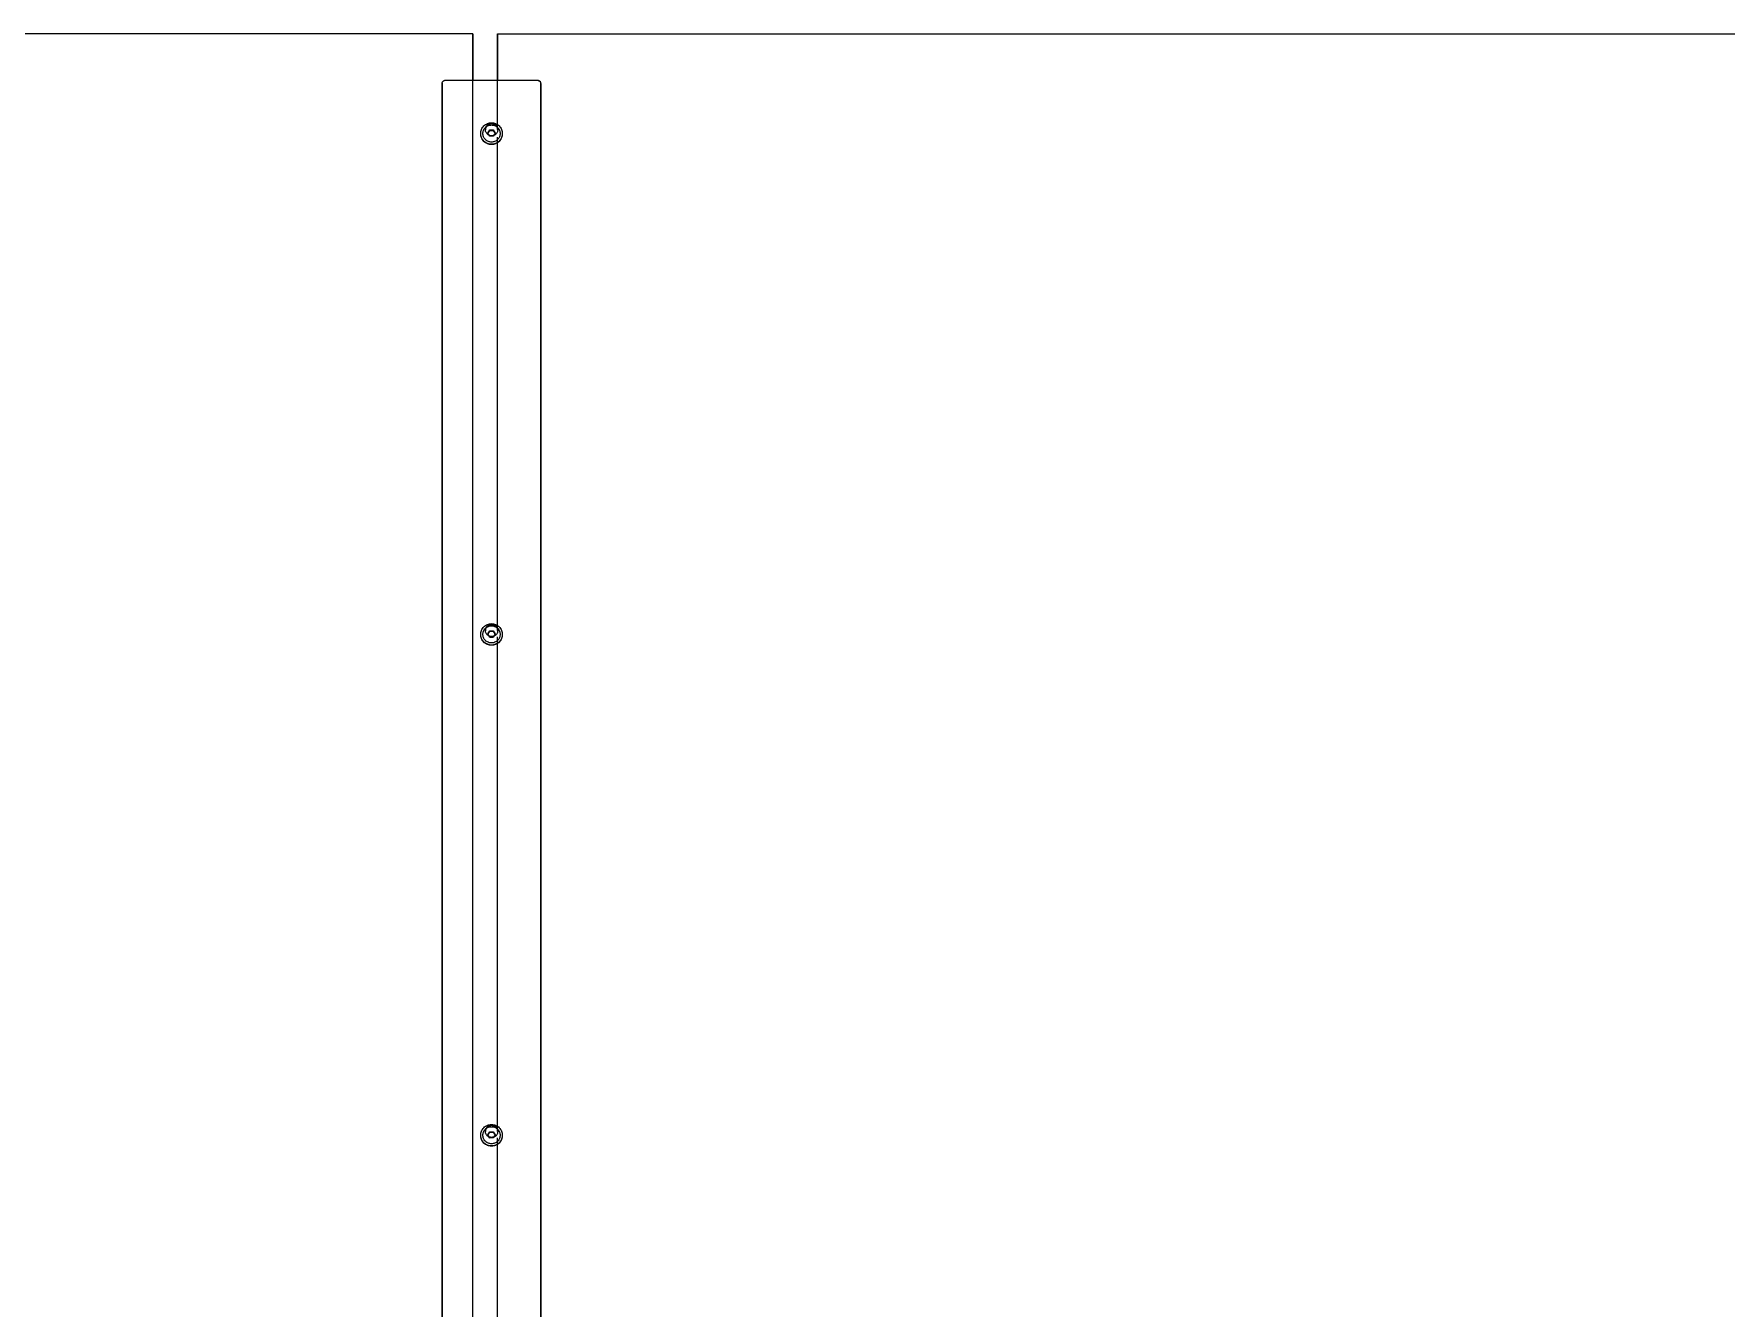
# Model space of a CAD drawing. Header units: millimetres. Extents: x 3109 to 13995, y 24552 to 39949.
# Drawn here: x 9497 to 10866, y 30445 to 31476 of the extents above; entities that cross this region are included whole.
import ezdxf

# ---------------------------------------------------------------- set-up
doc = ezdxf.new("R2010")
doc.units = ezdxf.units.MM
doc.header["$LTSCALE"] = 3
doc.layers.add('DomyÅ›lny', color=7, linetype='Continuous')

msp = doc.modelspace()

# ---------------------------------------------------------------- linework, layer by layer
at = {"layer": 'DomyÅ›lny'}
for p, q in [((9851.8, 31475.5), (8767.1, 31475.5)), ((9851.8, 31475.5), (9851.8, 31474.2)), ((9851.8, 28851.3), (9851.8, 31475.5)), ((9871.8, 31398.3), (9871.8, 31475.5)), ((9871.8, 31475.5), (10956.6, 31475.5)), ((9871.8, 31475.5), (9871.8, 31474.2)), ((9851.8, 31474.2), (9851.8, 31437.7)), ((9871.8, 31474.2), (9871.8, 31437.7)), ((9826.9, 31435.7), (9826.9, 28930.3)), ((9826.9, 28930.1), (9826.9, 31435.4)), ((9904.9, 31437.7), (9828.9, 31437.7)), ((9906.9, 28930.3), (9906.9, 31435.7)), ((9906.9, 31435.4), (9906.9, 28930.1)), ((9864, 31394.9), (9865.4, 31397.4)), ((9865.4, 31397.4), (9868.3, 31397.4)), ((9868.3, 31397.4), (9869.7, 31394.9)), ((9869.7, 31394.9), (9869.7, 31395.3)), ((9871.8, 30993.1), (9871.8, 31392)), ((9864, 30989.9), (9865.4, 30992.4)), ((9865.4, 30992.4), (9868.3, 30992.4)), ((9868.3, 30987.4), (9865.4, 30987.4)), ((9868.3, 30992.4), (9869.7, 30989.9)), ((9869.7, 30989.9), (9869.7, 30990.3)), ((9871.8, 30588), (9871.8, 30987.9)), ((9858.1, 30584.7), (9858.1, 30584.9)), ((9861.9, 30587.8), (9861.9, 30588)), ((9864, 30584.9), (9865.4, 30587.4)), ((9865.4, 30582.4), (9864, 30584.9)), ((9865.4, 30587.4), (9868.3, 30587.4)), ((9868.3, 30587.4), (9869.7, 30584.9)), ((9871.9, 30588), (9871.9, 30587.8)), ((9875.6, 30584.9), (9875.6, 30584.7)), ((9871.8, 30182.8), (9871.8, 30582.7))]:
    msp.add_line(p, q, dxfattribs=at)
for points in [[(9826.9, 31435.7, 0), (9826.9, 31435.9, 0), (9827, 31436.1, 0), (9827, 31436.3, 0), (9827.1, 31436.4, 0), (9827.1, 31436.6, 0), (9827.2, 31436.8, 0), (9827.4, 31437, 0), (9827.5, 31437.1, 0)], [(9827.5, 31437.1, 0), (9827.7, 31437.2, 0), (9827.8, 31437.4, 0), (9828, 31437.5, 0), (9828.2, 31437.5, 0), (9828.4, 31437.6, 0), (9828.6, 31437.7, 0), (9828.7, 31437.7, 0), (9828.9, 31437.7, 0)], [(9904.9, 31437.7, 0), (9905.1, 31437.7, 0), (9905.3, 31437.7, 0), (9905.5, 31437.6, 0), (9905.7, 31437.5, 0), (9905.8, 31437.5, 0), (9906, 31437.4, 0), (9906.2, 31437.2, 0), (9906.3, 31437.1, 0)], [(9906.3, 31436.8, 0), (9906.2, 31437, 0), (9906, 31437.1, 0), (9905.8, 31437.2, 0), (9905.7, 31437.3, 0), (9905.5, 31437.3, 0), (9905.3, 31437.4, 0), (9905.1, 31437.4, 0), (9904.9, 31437.4, 0)], [(9906.9, 31435.4, 0), (9906.9, 31435.6, 0), (9906.9, 31435.8, 0), (9906.8, 31436, 0), (9906.8, 31436.2, 0), (9906.7, 31436.3, 0), (9906.6, 31436.5, 0), (9906.5, 31436.7, 0), (9906.3, 31436.8, 0)], [(9875.6, 31394.8, 0), (9875.6, 31394, 0), (9875.5, 31393.2, 0), (9875.3, 31392.4, 0), (9875, 31391.6, 0), (9874.6, 31390.8, 0), (9874.2, 31390, 0), (9873.6, 31389.3, 0), (9873, 31388.6, 0), (9872.4, 31388, 0), (9871.6, 31387.5, 0), (9870.9, 31387.1, 0), (9870.1, 31386.7, 0), (9869.3, 31386.4, 0), (9868.4, 31386.2, 0), (9867.6, 31386.1, 0), (9866.8, 31386.1, 0), (9866.1, 31386.1, 0), (9865.3, 31386.2, 0), (9864.4, 31386.4, 0), (9863.6, 31386.7, 0), (9862.8, 31387.1, 0), (9862.1, 31387.5, 0), (9861.3, 31388, 0), (9860.7, 31388.6, 0), (9860.1, 31389.3, 0), (9859.5, 31390, 0), (9859.1, 31390.8, 0), (9858.7, 31391.6, 0), (9858.4, 31392.4, 0), (9858.2, 31393.2, 0), (9858.1, 31394, 0), (9858.1, 31394.8, 0)], [(9866.9, 31393.1, 0), (9866.5, 31393.1, 0), (9866, 31393.2, 0), (9865.5, 31393.3, 0), (9865.1, 31393.5, 0), (9864.6, 31393.7, 0), (9864.2, 31393.9, 0), (9863.8, 31394.2, 0), (9863.4, 31394.6, 0), (9863, 31395, 0), (9862.7, 31395.4, 0), (9862.5, 31395.8, 0), (9862.3, 31396.3, 0), (9862.1, 31396.7, 0), (9862, 31397.2, 0), (9861.9, 31397.6, 0), (9861.9, 31398.1, 0), (9861.9, 31398.5, 0), (9862, 31399, 0), (9862.1, 31399.4, 0), (9862.3, 31399.9, 0), (9862.5, 31400.4, 0), (9862.7, 31400.8, 0), (9863, 31401.2, 0), (9863.4, 31401.6, 0), (9863.8, 31401.9, 0), (9864.2, 31402.2, 0), (9864.6, 31402.5, 0), (9865.1, 31402.7, 0), (9865.5, 31402.8, 0), (9866, 31402.9, 0), (9866.5, 31403, 0), (9866.9, 31403, 0)], [(9866.9, 31402.8, 0), (9866.5, 31402.7, 0), (9866, 31402.7, 0), (9865.5, 31402.6, 0), (9865.1, 31402.4, 0), (9864.6, 31402.2, 0), (9864.2, 31401.9, 0), (9863.8, 31401.6, 0), (9863.4, 31401.3, 0), (9863, 31400.9, 0), (9862.7, 31400.5, 0), (9862.5, 31400.1, 0), (9862.3, 31399.6, 0), (9862.1, 31399.2, 0), (9862, 31398.7, 0), (9861.9, 31398.2, 0), (9861.9, 31397.8, 0)], [(9864, 31395.3, 0), (9865.4, 31397.8, 0)], [(9865.4, 31392.8, 0), (9864, 31395.3, 0)], [(9865.4, 31397.8, 0), (9868.3, 31397.8, 0)], [(9868.3, 31392.8, 0), (9865.4, 31392.8, 0)], [(9866.8, 31403.4, 0), (9867.7, 31403.4, 0), (9868.6, 31403.3, 0), (9869.5, 31403, 0), (9870.4, 31402.7, 0)], [(9866.9, 31403, 0), (9867.4, 31403, 0), (9867.8, 31402.9, 0), (9868.3, 31402.8, 0), (9868.8, 31402.7, 0), (9869.2, 31402.5, 0), (9869.7, 31402.2, 0), (9870.1, 31401.9, 0), (9870.5, 31401.6, 0), (9870.8, 31401.2, 0), (9871.1, 31400.8, 0), (9871.4, 31400.4, 0), (9871.6, 31399.9, 0), (9871.7, 31399.4, 0), (9871.8, 31399, 0), (9871.9, 31398.5, 0), (9871.9, 31398.1, 0), (9871.9, 31397.6, 0), (9871.8, 31397.2, 0), (9871.7, 31396.7, 0), (9871.6, 31396.3, 0), (9871.4, 31395.8, 0), (9871.1, 31395.4, 0), (9870.8, 31395, 0), (9870.5, 31394.6, 0), (9870.1, 31394.2, 0), (9869.7, 31393.9, 0), (9869.2, 31393.7, 0), (9868.8, 31393.5, 0), (9868.3, 31393.3, 0), (9867.8, 31393.2, 0), (9867.4, 31393.1, 0), (9866.9, 31393.1, 0)], [(9871.9, 31397.8, 0), (9871.9, 31398.2, 0), (9871.8, 31398.7, 0), (9871.7, 31399.2, 0), (9871.6, 31399.6, 0), (9871.4, 31400.1, 0), (9871.1, 31400.5, 0), (9870.8, 31400.9, 0), (9870.5, 31401.3, 0), (9870.1, 31401.6, 0), (9869.7, 31401.9, 0), (9869.2, 31402.2, 0), (9868.8, 31402.4, 0), (9868.3, 31402.6, 0), (9867.8, 31402.7, 0), (9867.4, 31402.7, 0), (9866.9, 31402.8, 0)], [(9868.3, 31397.8, 0), (9869.7, 31395.3, 0)], [(9869.7, 31395.3, 0), (9868.3, 31392.8, 0)], [(9866.9, 30988.1, 0), (9866.5, 30988.1, 0), (9866, 30988.2, 0), (9865.5, 30988.3, 0), (9865.1, 30988.5, 0), (9864.6, 30988.7, 0), (9864.2, 30988.9, 0), (9863.8, 30989.2, 0), (9863.4, 30989.6, 0), (9863, 30989.9, 0), (9862.7, 30990.3, 0), (9862.5, 30990.8, 0), (9862.3, 30991.2, 0), (9862.1, 30991.7, 0), (9862, 30992.2, 0), (9861.9, 30992.6, 0), (9861.9, 30993.1, 0), (9861.9, 30993.5, 0), (9862, 30994, 0), (9862.1, 30994.4, 0), (9862.3, 30994.9, 0), (9862.5, 30995.3, 0), (9862.7, 30995.8, 0), (9863, 30996.2, 0), (9863.4, 30996.6, 0), (9863.8, 30996.9, 0), (9864.2, 30997.2, 0), (9864.6, 30997.5, 0), (9865.1, 30997.7, 0), (9865.5, 30997.8, 0), (9866, 30997.9, 0), (9866.5, 30998, 0), (9866.9, 30998, 0)], [(9866.9, 30997.7, 0), (9866.5, 30997.7, 0), (9866, 30997.6, 0), (9865.5, 30997.5, 0), (9865.1, 30997.4, 0), (9864.6, 30997.2, 0), (9864.2, 30996.9, 0), (9863.8, 30996.6, 0), (9863.4, 30996.3, 0), (9863, 30995.9, 0), (9862.7, 30995.5, 0), (9862.5, 30995.1, 0), (9862.3, 30994.6, 0), (9862.1, 30994.1, 0), (9862, 30993.7, 0), (9861.9, 30993.2, 0), (9861.9, 30992.8, 0)], [(9866.9, 30998, 0), (9867.4, 30998, 0), (9867.8, 30997.9, 0), (9868.3, 30997.8, 0), (9868.8, 30997.7, 0), (9869.2, 30997.5, 0), (9869.7, 30997.2, 0), (9870.1, 30996.9, 0), (9870.5, 30996.6, 0), (9870.8, 30996.2, 0), (9871.1, 30995.8, 0), (9871.4, 30995.3, 0), (9871.6, 30994.9, 0), (9871.7, 30994.4, 0), (9871.8, 30994, 0), (9871.9, 30993.5, 0), (9871.9, 30993.1, 0), (9871.9, 30992.6, 0), (9871.8, 30992.2, 0), (9871.7, 30991.7, 0), (9871.6, 30991.2, 0), (9871.4, 30990.8, 0), (9871.1, 30990.3, 0), (9870.8, 30989.9, 0), (9870.5, 30989.6, 0), (9870.1, 30989.2, 0), (9869.7, 30988.9, 0), (9869.2, 30988.7, 0), (9868.8, 30988.5, 0), (9868.3, 30988.3, 0), (9867.8, 30988.2, 0), (9867.4, 30988.1, 0), (9866.9, 30988.1, 0)], [(9871.9, 30992.8, 0), (9871.9, 30993.2, 0), (9871.8, 30993.7, 0), (9871.7, 30994.1, 0), (9871.6, 30994.6, 0), (9871.4, 30995.1, 0), (9871.1, 30995.5, 0), (9870.8, 30995.9, 0), (9870.5, 30996.3, 0), (9870.1, 30996.6, 0), (9869.7, 30996.9, 0), (9869.2, 30997.2, 0), (9868.8, 30997.4, 0), (9868.3, 30997.5, 0), (9867.8, 30997.6, 0), (9867.4, 30997.7, 0), (9866.9, 30997.7, 0)], [(9875.6, 30989.7, 0), (9875.6, 30989, 0), (9875.5, 30988.2, 0), (9875.3, 30987.4, 0), (9875, 30986.6, 0), (9874.6, 30985.8, 0), (9874.2, 30985, 0), (9873.6, 30984.3, 0), (9873, 30983.6, 0), (9872.4, 30983, 0), (9871.6, 30982.5, 0), (9870.9, 30982.1, 0), (9870.1, 30981.7, 0), (9869.3, 30981.4, 0), (9868.4, 30981.2, 0), (9867.6, 30981.1, 0), (9866.8, 30981.1, 0), (9866.1, 30981.1, 0), (9865.3, 30981.2, 0), (9864.4, 30981.4, 0), (9863.6, 30981.7, 0), (9862.8, 30982.1, 0), (9862.1, 30982.5, 0), (9861.3, 30983, 0), (9860.7, 30983.6, 0), (9860.1, 30984.3, 0), (9859.5, 30985, 0), (9859.1, 30985.8, 0), (9858.7, 30986.6, 0), (9858.4, 30987.4, 0), (9858.2, 30988.2, 0), (9858.1, 30989, 0), (9858.1, 30989.7, 0)], [(9864, 30990.3, 0), (9865.4, 30992.7, 0)], [(9865.4, 30987.8, 0), (9864, 30990.3, 0)], [(9865.4, 30992.7, 0), (9868.3, 30992.7, 0)], [(9868.3, 30987.8, 0), (9865.4, 30987.8, 0)], [(9868.3, 30992.7, 0), (9869.7, 30990.3, 0)], [(9869.7, 30990.3, 0), (9868.3, 30987.8, 0)], [(9875.6, 30584.7, 0), (9875.6, 30583.9, 0), (9875.5, 30583.2, 0), (9875.3, 30582.3, 0), (9875, 30581.5, 0), (9874.6, 30580.7, 0), (9874.2, 30580, 0), (9873.6, 30579.3, 0), (9873, 30578.6, 0), (9872.4, 30578, 0), (9871.6, 30577.5, 0), (9870.9, 30577, 0), (9870.1, 30576.7, 0), (9869.3, 30576.4, 0), (9868.4, 30576.2, 0), (9867.6, 30576.1, 0), (9866.8, 30576.1, 0), (9866.1, 30576.1, 0), (9865.3, 30576.2, 0), (9864.4, 30576.4, 0), (9863.6, 30576.7, 0), (9862.8, 30577, 0), (9862.1, 30577.5, 0), (9861.3, 30578, 0), (9860.7, 30578.6, 0), (9860.1, 30579.3, 0), (9859.5, 30580, 0), (9859.1, 30580.7, 0), (9858.7, 30581.5, 0), (9858.4, 30582.3, 0), (9858.2, 30583.2, 0), (9858.1, 30583.9, 0), (9858.1, 30584.7, 0)], [(9866.9, 30583.1, 0), (9866.5, 30583.1, 0), (9866, 30583.2, 0), (9865.5, 30583.3, 0), (9865.1, 30583.4, 0), (9864.6, 30583.6, 0), (9864.2, 30583.9, 0), (9863.8, 30584.2, 0), (9863.4, 30584.5, 0), (9863, 30584.9, 0), (9862.7, 30585.3, 0), (9862.5, 30585.8, 0), (9862.3, 30586.2, 0), (9862.1, 30586.7, 0), (9862, 30587.1, 0), (9861.9, 30587.6, 0), (9861.9, 30588, 0), (9861.9, 30588.5, 0), (9862, 30588.9, 0), (9862.1, 30589.4, 0), (9862.3, 30589.9, 0), (9862.5, 30590.3, 0), (9862.7, 30590.7, 0), (9863, 30591.2, 0), (9863.4, 30591.5, 0), (9863.8, 30591.9, 0), (9864.2, 30592.2, 0), (9864.6, 30592.4, 0), (9865.1, 30592.6, 0), (9865.5, 30592.8, 0), (9866, 30592.9, 0), (9866.5, 30593, 0), (9866.9, 30593, 0)], [(9866.9, 30592.7, 0), (9866.5, 30592.7, 0), (9866, 30592.6, 0), (9865.5, 30592.5, 0), (9865.1, 30592.4, 0), (9864.6, 30592.2, 0), (9864.2, 30591.9, 0), (9863.8, 30591.6, 0), (9863.4, 30591.3, 0), (9863, 30590.9, 0), (9862.7, 30590.5, 0), (9862.5, 30590, 0), (9862.3, 30589.6, 0), (9862.1, 30589.1, 0), (9862, 30588.7, 0), (9861.9, 30588.2, 0), (9861.9, 30587.8, 0)], [(9864, 30585.3, 0), (9865.4, 30587.7, 0)], [(9865.4, 30582.8, 0), (9864, 30585.3, 0)], [(9865.4, 30587.7, 0), (9868.3, 30587.7, 0)], [(9866.9, 30593, 0), (9867.4, 30593, 0), (9867.8, 30592.9, 0), (9868.3, 30592.8, 0), (9868.8, 30592.6, 0), (9869.2, 30592.4, 0), (9869.7, 30592.2, 0), (9870.1, 30591.9, 0), (9870.5, 30591.5, 0), (9870.8, 30591.2, 0), (9871.1, 30590.7, 0), (9871.4, 30590.3, 0), (9871.6, 30589.9, 0), (9871.7, 30589.4, 0), (9871.8, 30588.9, 0), (9871.9, 30588.5, 0), (9871.9, 30588, 0), (9871.9, 30587.6, 0), (9871.8, 30587.1, 0), (9871.7, 30586.7, 0), (9871.6, 30586.2, 0), (9871.4, 30585.8, 0), (9871.1, 30585.3, 0), (9870.8, 30584.9, 0), (9870.5, 30584.5, 0), (9870.1, 30584.2, 0), (9869.7, 30583.9, 0), (9869.2, 30583.6, 0), (9868.8, 30583.4, 0), (9868.3, 30583.3, 0), (9867.8, 30583.2, 0), (9867.4, 30583.1, 0), (9866.9, 30583.1, 0)], [(9871.9, 30587.8, 0), (9871.9, 30588.2, 0), (9871.8, 30588.7, 0), (9871.7, 30589.1, 0), (9871.6, 30589.6, 0), (9871.4, 30590, 0), (9871.1, 30590.5, 0), (9870.8, 30590.9, 0), (9870.5, 30591.3, 0), (9870.1, 30591.6, 0), (9869.7, 30591.9, 0), (9869.2, 30592.2, 0), (9868.8, 30592.4, 0), (9868.3, 30592.5, 0), (9867.8, 30592.6, 0), (9867.4, 30592.7, 0), (9866.9, 30592.7, 0)], [(9868.3, 30587.7, 0), (9869.7, 30585.3, 0)], [(9869.7, 30585.3, 0), (9868.3, 30582.8, 0)], [(9868.3, 30582.8, 0), (9865.4, 30582.8, 0)]]:
    msp.add_polyline3d(points, dxfattribs=at)
for points in [[(9866.8, 31403.6, 0), (9867.6, 31403.6, 0), (9868.4, 31403.5, 0), (9869.3, 31403.3, 0), (9870.1, 31403, 0), (9870.9, 31402.6, 0), (9871.6, 31402.2, 0), (9872.4, 31401.7, 0), (9873, 31401.1, 0), (9873.6, 31400.4, 0), (9874.2, 31399.7, 0), (9874.6, 31398.9, 0), (9875, 31398.1, 0), (9875.3, 31397.3, 0), (9875.5, 31396.5, 0), (9875.6, 31395.7, 0), (9875.6, 31394.9, 0), (9875.6, 31394.2, 0), (9875.5, 31393.4, 0), (9875.3, 31392.5, 0), (9875, 31391.7, 0), (9874.6, 31391, 0), (9874.2, 31390.2, 0), (9873.6, 31389.5, 0), (9873, 31388.8, 0), (9872.4, 31388.2, 0), (9871.6, 31387.7, 0), (9870.9, 31387.2, 0), (9870.1, 31386.9, 0), (9869.3, 31386.6, 0), (9868.4, 31386.4, 0), (9867.6, 31386.3, 0), (9866.8, 31386.3, 0), (9866.1, 31386.3, 0), (9865.3, 31386.4, 0), (9864.4, 31386.6, 0), (9863.6, 31386.9, 0), (9862.8, 31387.2, 0), (9862.1, 31387.7, 0), (9861.3, 31388.2, 0), (9860.7, 31388.8, 0), (9860.1, 31389.5, 0), (9859.5, 31390.2, 0), (9859.1, 31391, 0), (9858.7, 31391.7, 0), (9858.4, 31392.5, 0), (9858.2, 31393.4, 0), (9858.1, 31394.2, 0), (9858.1, 31394.9, 0), (9858.1, 31395.7, 0), (9858.2, 31396.5, 0), (9858.4, 31397.3, 0), (9858.7, 31398.1, 0), (9859.1, 31398.9, 0), (9859.5, 31399.7, 0), (9860.1, 31400.4, 0), (9860.7, 31401.1, 0), (9861.3, 31401.7, 0), (9862.1, 31402.2, 0), (9862.8, 31402.6, 0), (9863.6, 31403, 0), (9864.4, 31403.3, 0), (9865.3, 31403.5, 0), (9866.1, 31403.6, 0)], [(9866.8, 31401.9, 0), (9867.5, 31401.8, 0), (9868.1, 31401.8, 0), (9868.8, 31401.6, 0), (9869.4, 31401.4, 0), (9870.1, 31401.1, 0), (9870.7, 31400.7, 0), (9871.3, 31400.3, 0), (9871.8, 31399.8, 0), (9872.3, 31399.3, 0), (9872.7, 31398.7, 0), (9873.1, 31398.1, 0), (9873.4, 31397.5, 0), (9873.6, 31396.8, 0), (9873.7, 31396.2, 0), (9873.8, 31395.6, 0), (9873.8, 31394.9, 0), (9873.8, 31394.3, 0), (9873.7, 31393.7, 0), (9873.6, 31393, 0), (9873.4, 31392.4, 0), (9873.1, 31391.8, 0), (9872.7, 31391.1, 0), (9872.3, 31390.6, 0), (9871.8, 31390, 0), (9871.3, 31389.6, 0), (9870.7, 31389.1, 0), (9870.1, 31388.8, 0), (9869.4, 31388.5, 0), (9868.8, 31388.3, 0), (9868.1, 31388.1, 0), (9867.5, 31388, 0), (9866.8, 31388, 0), (9866.2, 31388, 0), (9865.6, 31388.1, 0), (9864.9, 31388.3, 0), (9864.3, 31388.5, 0), (9863.6, 31388.8, 0), (9863, 31389.1, 0), (9862.4, 31389.6, 0), (9861.9, 31390, 0), (9861.4, 31390.6, 0), (9861, 31391.1, 0), (9860.6, 31391.8, 0), (9860.3, 31392.4, 0), (9860.1, 31393, 0), (9860, 31393.7, 0), (9859.9, 31394.3, 0), (9859.8, 31394.9, 0), (9859.9, 31395.6, 0), (9860, 31396.2, 0), (9860.1, 31396.8, 0), (9860.3, 31397.5, 0), (9860.6, 31398.1, 0), (9861, 31398.7, 0), (9861.4, 31399.3, 0), (9861.9, 31399.8, 0), (9862.4, 31400.3, 0), (9863, 31400.7, 0), (9863.6, 31401.1, 0), (9864.3, 31401.4, 0), (9864.9, 31401.6, 0), (9865.6, 31401.8, 0), (9866.2, 31401.8, 0)], [(9866.8, 30998.6, 0), (9867.6, 30998.5, 0), (9868.4, 30998.4, 0), (9869.3, 30998.2, 0), (9870.1, 30998, 0), (9870.9, 30997.6, 0), (9871.6, 30997.2, 0), (9872.4, 30996.6, 0), (9873, 30996, 0), (9873.6, 30995.4, 0), (9874.2, 30994.7, 0), (9874.6, 30993.9, 0), (9875, 30993.1, 0), (9875.3, 30992.3, 0), (9875.5, 30991.5, 0), (9875.6, 30990.7, 0), (9875.6, 30989.9, 0), (9875.6, 30989.1, 0), (9875.5, 30988.3, 0), (9875.3, 30987.5, 0), (9875, 30986.7, 0), (9874.6, 30985.9, 0), (9874.2, 30985.2, 0), (9873.6, 30984.5, 0), (9873, 30983.8, 0), (9872.4, 30983.2, 0), (9871.6, 30982.7, 0), (9870.9, 30982.2, 0), (9870.1, 30981.9, 0), (9869.3, 30981.6, 0), (9868.4, 30981.4, 0), (9867.6, 30981.3, 0), (9866.8, 30981.2, 0), (9866.1, 30981.3, 0), (9865.3, 30981.4, 0), (9864.4, 30981.6, 0), (9863.6, 30981.9, 0), (9862.8, 30982.2, 0), (9862.1, 30982.7, 0), (9861.3, 30983.2, 0), (9860.7, 30983.8, 0), (9860.1, 30984.5, 0), (9859.5, 30985.2, 0), (9859.1, 30985.9, 0), (9858.7, 30986.7, 0), (9858.4, 30987.5, 0), (9858.2, 30988.3, 0), (9858.1, 30989.1, 0), (9858.1, 30989.9, 0), (9858.1, 30990.7, 0), (9858.2, 30991.5, 0), (9858.4, 30992.3, 0), (9858.7, 30993.1, 0), (9859.1, 30993.9, 0), (9859.5, 30994.7, 0), (9860.1, 30995.4, 0), (9860.7, 30996, 0), (9861.3, 30996.6, 0), (9862.1, 30997.2, 0), (9862.8, 30997.6, 0), (9863.6, 30998, 0), (9864.4, 30998.2, 0), (9865.3, 30998.4, 0), (9866.1, 30998.5, 0)], [(9866.8, 30996.8, 0), (9867.5, 30996.8, 0), (9868.1, 30996.7, 0), (9868.8, 30996.6, 0), (9869.4, 30996.4, 0), (9870.1, 30996.1, 0), (9870.7, 30995.7, 0), (9871.3, 30995.3, 0), (9871.8, 30994.8, 0), (9872.3, 30994.3, 0), (9872.7, 30993.7, 0), (9873.1, 30993.1, 0), (9873.4, 30992.5, 0), (9873.6, 30991.8, 0), (9873.7, 30991.2, 0), (9873.8, 30990.5, 0), (9873.8, 30989.9, 0), (9873.8, 30989.3, 0), (9873.7, 30988.7, 0), (9873.6, 30988, 0), (9873.4, 30987.4, 0), (9873.1, 30986.7, 0), (9872.7, 30986.1, 0), (9872.3, 30985.5, 0), (9871.8, 30985, 0), (9871.3, 30984.5, 0), (9870.7, 30984.1, 0), (9870.1, 30983.8, 0), (9869.4, 30983.5, 0), (9868.8, 30983.2, 0), (9868.1, 30983.1, 0), (9867.5, 30983, 0), (9866.8, 30983, 0), (9866.2, 30983, 0), (9865.6, 30983.1, 0), (9864.9, 30983.2, 0), (9864.3, 30983.5, 0), (9863.6, 30983.8, 0), (9863, 30984.1, 0), (9862.4, 30984.5, 0), (9861.9, 30985, 0), (9861.4, 30985.5, 0), (9861, 30986.1, 0), (9860.6, 30986.7, 0), (9860.3, 30987.4, 0), (9860.1, 30988, 0), (9860, 30988.7, 0), (9859.9, 30989.3, 0), (9859.8, 30989.9, 0), (9859.9, 30990.5, 0), (9860, 30991.2, 0), (9860.1, 30991.8, 0), (9860.3, 30992.5, 0), (9860.6, 30993.1, 0), (9861, 30993.7, 0), (9861.4, 30994.3, 0), (9861.9, 30994.8, 0), (9862.4, 30995.3, 0), (9863, 30995.7, 0), (9863.6, 30996.1, 0), (9864.3, 30996.4, 0), (9864.9, 30996.6, 0), (9865.6, 30996.7, 0), (9866.2, 30996.8, 0)], [(9866.8, 30593.6, 0), (9867.6, 30593.5, 0), (9868.4, 30593.4, 0), (9869.3, 30593.2, 0), (9870.1, 30593, 0), (9870.9, 30592.6, 0), (9871.6, 30592.1, 0), (9872.4, 30591.6, 0), (9873, 30591, 0), (9873.6, 30590.4, 0), (9874.2, 30589.6, 0), (9874.6, 30588.9, 0), (9875, 30588.1, 0), (9875.3, 30587.3, 0), (9875.5, 30586.5, 0), (9875.6, 30585.7, 0), (9875.6, 30584.9, 0), (9875.6, 30584.1, 0), (9875.5, 30583.3, 0), (9875.3, 30582.5, 0), (9875, 30581.7, 0), (9874.6, 30580.9, 0), (9874.2, 30580.2, 0), (9873.6, 30579.4, 0), (9873, 30578.8, 0), (9872.4, 30578.2, 0), (9871.6, 30577.6, 0), (9870.9, 30577.2, 0), (9870.1, 30576.8, 0), (9869.3, 30576.6, 0), (9868.4, 30576.4, 0), (9867.6, 30576.3, 0), (9866.8, 30576.2, 0), (9866.1, 30576.3, 0), (9865.3, 30576.4, 0), (9864.4, 30576.6, 0), (9863.6, 30576.8, 0), (9862.8, 30577.2, 0), (9862.1, 30577.6, 0), (9861.3, 30578.2, 0), (9860.7, 30578.8, 0), (9860.1, 30579.4, 0), (9859.5, 30580.2, 0), (9859.1, 30580.9, 0), (9858.7, 30581.7, 0), (9858.4, 30582.5, 0), (9858.2, 30583.3, 0), (9858.1, 30584.1, 0), (9858.1, 30584.9, 0), (9858.1, 30585.7, 0), (9858.2, 30586.5, 0), (9858.4, 30587.3, 0), (9858.7, 30588.1, 0), (9859.1, 30588.9, 0), (9859.5, 30589.6, 0), (9860.1, 30590.4, 0), (9860.7, 30591, 0), (9861.3, 30591.6, 0), (9862.1, 30592.1, 0), (9862.8, 30592.6, 0), (9863.6, 30593, 0), (9864.4, 30593.2, 0), (9865.3, 30593.4, 0), (9866.1, 30593.5, 0)], [(9866.8, 30591.8, 0), (9867.5, 30591.8, 0), (9868.1, 30591.7, 0), (9868.8, 30591.6, 0), (9869.4, 30591.3, 0), (9870.1, 30591.1, 0), (9870.7, 30590.7, 0), (9871.3, 30590.3, 0), (9871.8, 30589.8, 0), (9872.3, 30589.3, 0), (9872.7, 30588.7, 0), (9873.1, 30588.1, 0), (9873.4, 30587.4, 0), (9873.6, 30586.8, 0), (9873.7, 30586.2, 0), (9873.8, 30585.5, 0), (9873.8, 30584.9, 0), (9873.8, 30584.3, 0), (9873.7, 30583.6, 0), (9873.6, 30583, 0), (9873.4, 30582.3, 0), (9873.1, 30581.7, 0), (9872.7, 30581.1, 0), (9872.3, 30580.5, 0), (9871.8, 30580, 0), (9871.3, 30579.5, 0), (9870.7, 30579.1, 0), (9870.1, 30578.7, 0), (9869.4, 30578.4, 0), (9868.8, 30578.2, 0), (9868.1, 30578.1, 0), (9867.5, 30578, 0), (9866.8, 30578, 0), (9866.2, 30578, 0), (9865.6, 30578.1, 0), (9864.9, 30578.2, 0), (9864.3, 30578.4, 0), (9863.6, 30578.7, 0), (9863, 30579.1, 0), (9862.4, 30579.5, 0), (9861.9, 30580, 0), (9861.4, 30580.5, 0), (9861, 30581.1, 0), (9860.6, 30581.7, 0), (9860.3, 30582.3, 0), (9860.1, 30583, 0), (9860, 30583.6, 0), (9859.9, 30584.3, 0), (9859.8, 30584.9, 0), (9859.9, 30585.5, 0), (9860, 30586.2, 0), (9860.1, 30586.8, 0), (9860.3, 30587.4, 0), (9860.6, 30588.1, 0), (9861, 30588.7, 0), (9861.4, 30589.3, 0), (9861.9, 30589.8, 0), (9862.4, 30590.3, 0), (9863, 30590.7, 0), (9863.6, 30591.1, 0), (9864.3, 30591.3, 0), (9864.9, 30591.6, 0), (9865.6, 30591.7, 0), (9866.2, 30591.8, 0)]]:
    msp.add_polyline3d(points, close=True, dxfattribs=at)

doc.saveas('drawing.dxf')
